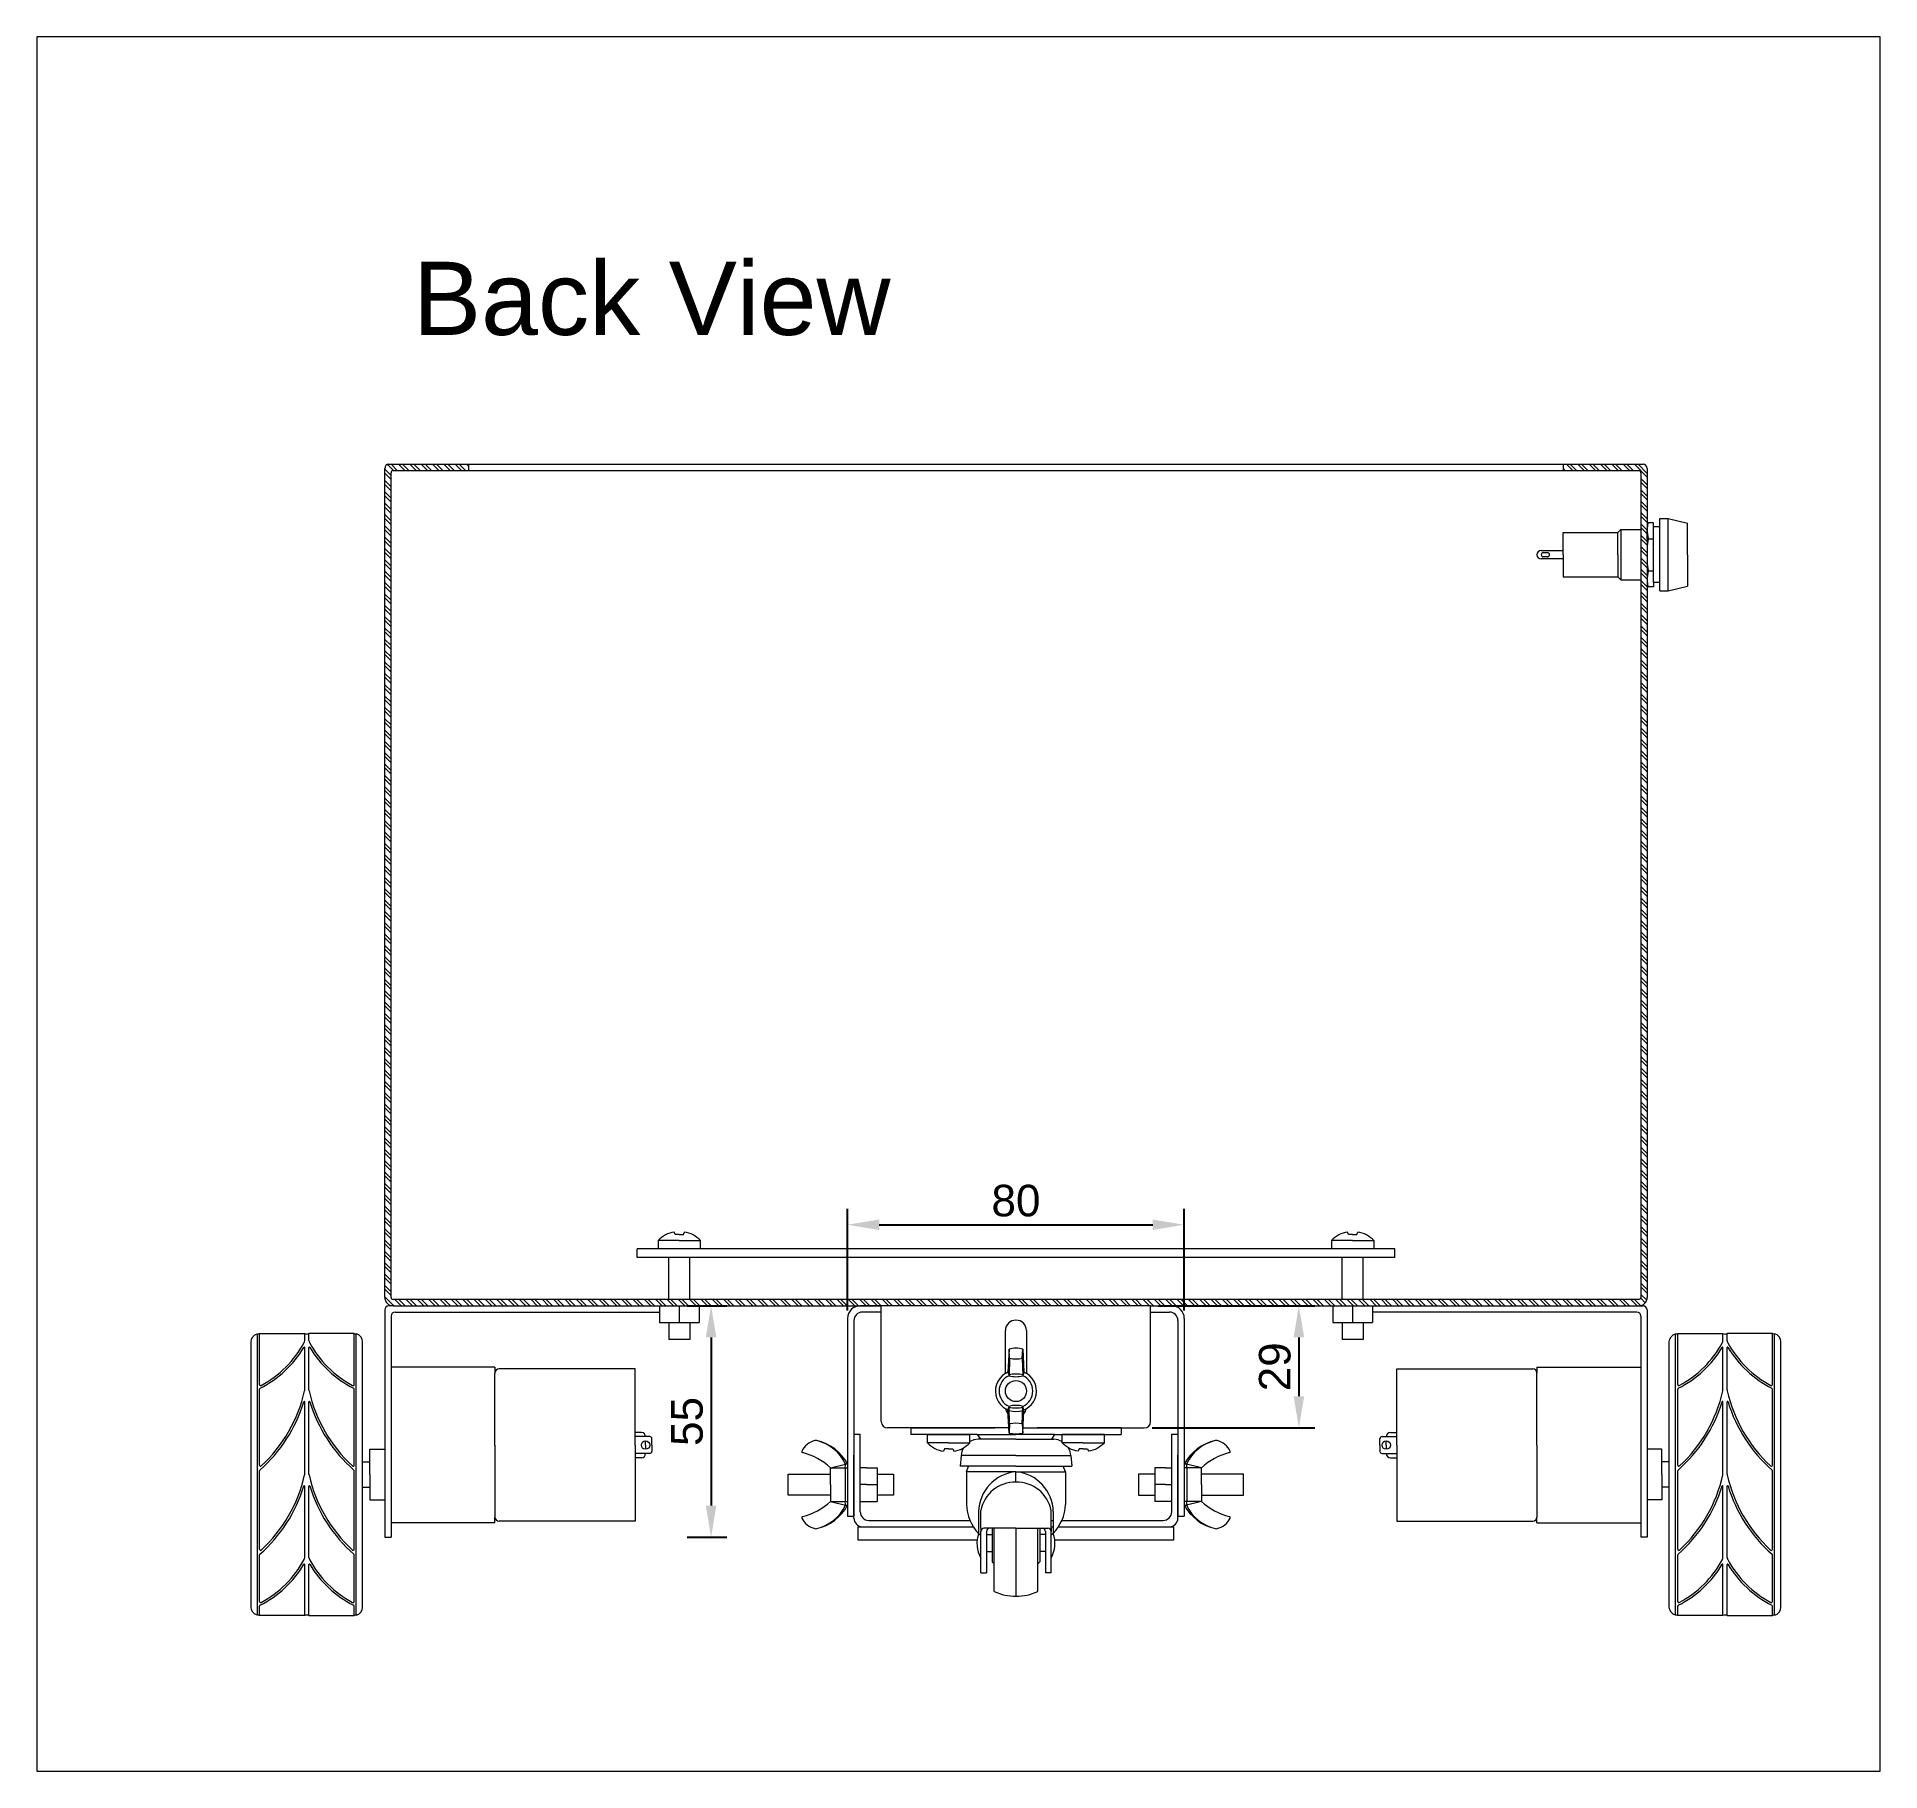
# Paper-space layout 'Layout4' of a CAD drawing. Header units: millimetres. Extents: x 42 to 260, y 7 to 213.
# The model-space entities are those that its viewports show. They can reach past a viewport. Long polylines and large blocks are cut down to what shows.
import ezdxf

# ---------------------------------------------------------------- set-up
doc = ezdxf.new("R2010")
doc.units = ezdxf.units.MM
doc.layers.get('0').update_dxf_attribs({"lineweight": 9})
doc.layers.add('Dimensions', color=30, linetype='Continuous', lineweight=13)
doc.styles.get("Standard").update_dxf_attribs({"font": 'arial.ttf'})
doc.dimstyles.new('ISO-25', dxfattribs={"dimscale": 3, "dimtxt": 2.5, "dimasz": 2.5, "dimexe": 1.25, "dimexo": 0.625, "dimtad": 1, "dimtxsty": 'Standard', "dimcen": 2.5, "dimadec": 0, "dimazin": 0, "dimtfac": 1, "dimtmove": 0, "dimatfit": 3, "dimfxl": 1, "dimarcsym": 0})

# ---------------------------------------------------------------- blocks, each defined once
blk = doc.blocks.new('Screw Head (Side)')
for p, q in [((-5, -2), (-5, 0)), ((-5, 0), (5, 0)), ((5, -1.34), (5, 0)), ((0, -2), (-5, -2)), ((-1, -3.47), (-1.2, -4)), ((0, -3.47), (-1, -3.47)), ((0, -2), (5, -2)), ((0, -3.47), (1, -3.47)), ((1, -3.47), (1.2, -4)), ((5, -2), (5, -1.34))]:
    blk.add_line(p, q)
for centre, start, end in [((-0.37, 2.19), 222.1439, 262.3949), ((0.37, 2.19), 277.6051, 317.8561)]:
    blk.add_arc(centre, 6.25, start, end)
blk = doc.blocks.new('Roda (Frente)')
for p, q in [((-25, 0), (-25, -1.54)), ((-25, 0), (-5, 0)), ((25, 0), (25, -1.54)), ((-9.18, -1.54), (-25, -1.54)), ((-9.18, -1.54), (0, -1.54)), ((-9.18, -1.54), (-8.41, -2.7)), ((0, -2.7), (-9.02, -2.7)), ((9.18, -1.54), (0, -1.54)), ((0, -2.7), (9.02, -2.7)), ((25, 0), (5, 0)), ((9.18, -1.54), (8.41, -2.7)), ((9.18, -1.54), (25, -1.54)), ((-13.02, -6.54), (-13.29, -9.08)), ((0, -6.54), (-13.02, -6.54)), ((0, -6.54), (13.02, -6.54)), ((13.02, -6.54), (13.29, -9.08)), ((0, -9.08), (-13.29, -9.08)), ((-11.75, -10.44), (-11.24, -9.08)), ((0, -10.44), (-11.75, -10.44)), ((-11.75, -10.44), (-11.75, -18.22)), ((0, -9.08), (13.29, -9.08)), ((0, -12.89), (0, -10.44)), ((0, -10.44), (11.75, -10.44)), ((11.75, -10.44), (11.24, -9.08)), ((11.75, -10.44), (11.75, -18.22)), ((-8.87, -19.91), (-8.87, -23.87)), ((-8.35, -23.87), (-8.35, -19.66)), ((8.35, -23.87), (8.35, -19.66)), ((8.87, -19.91), (8.87, -23.87)), ((-8.87, -23.87), (-8.87, -25.07)), ((-8.87, -25.07), (-8.35, -25.53)), ((-8.35, -23.87), (-8.35, -24.62)), ((-8.35, -34.46), (-8.35, -24.62)), ((-6.23, -23.87), (-7.6, -23.87)), ((-6.98, -24.62), (-6.98, -34.46)), ((-6.98, -25.31), (-5.64, -25.31)), ((-5.64, -23.87), (-6.23, -23.87)), ((0, -23.87), (-5.64, -23.87)), ((-5.64, -23.87), (-5.64, -31.87)), ((-5.19, -38.88), (-5.19, -23.87)), ((0, -23.87), (0, -40)), ((0, -23.87), (5.64, -23.87)), ((5.19, -38.88), (5.19, -23.87)), ((5.64, -23.87), (6.23, -23.87)), ((5.64, -23.87), (5.64, -31.87)), ((6.98, -25.31), (5.64, -25.31)), ((6.23, -23.87), (7.6, -23.87)), ((6.98, -24.62), (6.98, -34.46)), ((8.35, -23.87), (8.35, -24.62)), ((8.35, -34.46), (8.35, -24.62)), ((8.87, -25.07), (8.35, -25.53)), ((8.87, -23.87), (8.87, -25.07)), ((-6.98, -29.37), (-5.64, -29.37)), ((6.98, -29.37), (5.64, -29.37)), ((-8.35, -34.46), (-6.98, -34.46)), ((-5.64, -31.87), (-5.19, -32.29)), ((5.64, -31.87), (5.19, -32.29)), ((8.35, -34.46), (6.98, -34.46))]:
    blk.add_line(p, q)
for centre, radius, start, end in [((-8.9, -6.83), 4.13, 91.584, 120.5328), ((8.9, -6.83), 4.13, 59.4672, 88.416), ((-8.9, -6.83), 4.13, 149.5149, 175.9895), ((8.9, -6.83), 4.13, 4.0105, 30.4851), ((0.88, -20.15), 9.76, 95.1859, 178.5811), ((-0.19, -21.19), 8.3, 88.6743, 169.3585), ((-0.88, -20.15), 9.76, 1.4189, 84.8141), ((0.19, -21.19), 8.3, 10.6415, 91.3257), ((-1.29, -17.85), 10.47, 182.0322, 223.5877), ((1.29, -17.85), 10.47, 316.4123, 357.9678), ((-2.09, -27.44), 7.18, 160.7215, 209.3744), ((-7.6, -24.62), 0.75, 90, 180), ((-6.23, -24.62), 0.75, 90, 180), ((6.23, -24.62), 0.75, 0, 90), ((7.6, -24.62), 0.75, 0, 90), ((2.09, -27.44), 7.18, 330.6256, 19.2785), ((-0.06, -27.7), 12.3, 245.3471, 270.2989), ((0.06, -27.7), 12.3, 269.7011, 294.6529)]:
    blk.add_arc(centre, radius, start, end)
blk.add_blockref('Screw Head (Side)', (-16, -1.54))
at = {"xscale": -1}
blk.add_blockref('Screw Head (Side)', (16, -1.54), dxfattribs=at)
blk = doc.blocks.new('*D43')
at = {"layer": 'Defpoints', "color": 0, "transparency": 16777216}
for p in [(832, 650), (830.5, 620.98), (867.23, 620.98)]:
    blk.add_point(p, dxfattribs=at)
at = {"layer": 'Dimensions', "color": 0, "lineweight": -2, "transparency": 16777216}
for p, q in [((833.88, 650), (870.98, 650)), ((867.23, 642.5), (867.23, 628.48)), ((832.38, 620.98), (870.98, 620.98))]:
    blk.add_line(p, q, dxfattribs=at)
at = {"layer": 'Dimensions', "color": 0, "transparency": 16777216}
for points in [[(865.98, 642.5), (868.48, 642.5), (867.23, 650)], [(865.98, 628.48), (868.48, 628.48), (867.23, 620.98)]]:
    blk.add_solid(points, dxfattribs=at)
at = {"layer": 'Dimensions', "color": 0, "transparency": 16777216, "insert": (861.53, 635.49), "char_height": 7.5, "attachment_point": 5, "rotation": 90}
blk.add_mtext('29', dxfattribs=at)
blk = doc.blocks.new('*D66')
at = {"layer": 'Defpoints', "color": 0, "transparency": 16777216}
for p in [(720, 650), (720, 595), (727.55, 595)]:
    blk.add_point(p, dxfattribs=at)
at = {"layer": 'Dimensions', "color": 0, "lineweight": -2, "transparency": 16777216}
for p, q in [((721.88, 650), (731.3, 650)), ((727.55, 642.5), (727.55, 602.5)), ((721.88, 595), (731.3, 595))]:
    blk.add_line(p, q, dxfattribs=at)
at = {"layer": 'Dimensions', "color": 0, "transparency": 16777216}
for points in [[(726.3, 642.5), (728.8, 642.5), (727.55, 650)], [(726.3, 602.5), (728.8, 602.5), (727.55, 595)]]:
    blk.add_solid(points, dxfattribs=at)
at = {"layer": 'Dimensions', "color": 0, "transparency": 16777216, "insert": (721.86, 622.5), "char_height": 7.5, "attachment_point": 5, "rotation": 90}
blk.add_mtext('55', dxfattribs=at)
blk = doc.blocks.new('*D76')
at = {"layer": 'Defpoints', "color": 0, "transparency": 16777216}
for p in [(840, 669.26), (760, 647), (840, 647)]:
    blk.add_point(p, dxfattribs=at)
at = {"layer": 'Dimensions', "color": 0, "lineweight": -2, "transparency": 16777216}
for p, q in [((760, 648.88), (760, 673.01)), ((840, 648.88), (840, 673.01)), ((767.5, 669.26), (832.5, 669.26))]:
    blk.add_line(p, q, dxfattribs=at)
at = {"layer": 'Dimensions', "color": 0, "transparency": 16777216}
for points in [[(767.5, 670.51), (767.5, 668.01), (760, 669.26)], [(832.5, 670.51), (832.5, 668.01), (840, 669.26)]]:
    blk.add_solid(points, dxfattribs=at)
at = {"layer": 'Dimensions', "color": 0, "transparency": 16777216, "insert": (800, 674.96), "char_height": 7.5, "attachment_point": 5}
blk.add_mtext('80', dxfattribs=at)

msp = doc.modelspace()

# ---------------------------------------------------------------- hatches: boundary and pattern name
h = msp.add_hatch()
h.set_pattern_fill('ANSI32', color=256, scale=0.2, angle=90)
h.paths.add_polyline_path([(948.5, 652, -0.4142136), (948, 651.5), (652, 651.5, -0.4142136), (651.5, 652), (651.5, 848, -0.4142136), (652, 848.5), (670, 848.5), (670, 850), (651, 850, 0.4142136), (650, 849), (650, 652, 0.4142136), (652, 650), (768, 650), (832, 650), (948, 650, 0.4142136), (950, 652), (950, 849, 0.4142136), (949, 850), (930, 850), (930, 848.5), (948, 848.5, -0.4142136), (948.5, 848)])

# ---------------------------------------------------------------- linework, layer by layer
for p, q in [((651, 850), (949, 850)), ((670, 848.5), (670, 850)), ((930, 850), (930, 848.5)), ((650, 652), (650, 849)), ((651.5, 652), (651.5, 848)), ((652, 848.5), (948, 848.5)), ((948.5, 848), (948.5, 652)), ((950, 849), (950, 652)), ((953, 819.9), (953, 837.1)), ((953, 837.1), (955, 837.1)), ((955, 837.1), (959.6, 836)), ((955, 819.9), (955, 837.1)), ((930, 828.5), (930, 833.75)), ((930, 833.75), (943, 833.75)), ((943, 833.75), (943.75, 834.5)), ((943, 828.5), (943, 833.75)), ((943.75, 834.5), (948.5, 834.5)), ((943.75, 834.5), (943.75, 822.5)), ((950, 832.3), (950, 834.5)), ((950, 832.3), (950, 828.5)), ((950, 832.3), (951.5, 832.3)), ((951.5, 836.1), (950.356, 836.1)), ((951.5, 835.1), (951.5, 836.1)), ((953, 835.1), (951.5, 835.1)), ((951.5, 821.9), (951.5, 835.1)), ((959.6, 828.5), (959.6, 836)), ((923.8, 828.5), (923.8, 828.5)), ((923.8, 828.5), (923.8, 828.5)), ((924.8, 829.5), (930, 829.5)), ((924.8, 828.5), (924.8, 828.5)), ((924.8, 828.5), (924.8, 828.5)), ((925.3, 829), (926.3, 829)), ((926.3, 828), (925.3, 828)), ((926.8, 828.5), (926.8, 828.5)), ((930, 828.5), (930, 823.25)), ((943, 828.5), (943, 823.25)), ((950, 828.5), (950, 824.7)), ((959.6, 828.5), (959.6, 821)), ((930, 827.5), (924.8, 827.5)), ((950, 824.7), (951.5, 824.7)), ((950, 824.7), (950, 822.5)), ((930, 823.25), (943, 823.25)), ((943, 823.25), (943.75, 822.5)), ((943.75, 822.5), (948.5, 822.5)), ((951.5, 820.9), (950.356, 820.9)), ((953, 821.9), (951.5, 821.9)), ((951.5, 821.9), (951.5, 820.9)), ((953, 819.9), (955, 819.9)), ((955, 819.9), (959.6, 821)), ((710, 661.5), (710, 663.5)), ((890, 663.5), (710, 663.5)), ((890, 661.5), (710, 661.5)), ((717.5, 651.5), (717.5, 661.5)), ((722.5, 651.5), (722.5, 661.5)), ((877.5, 651.5), (877.5, 661.5)), ((882.5, 651.5), (882.5, 661.5)), ((890, 661.5), (890, 663.5)), ((650, 649), (650, 595)), ((652, 650), (651, 650)), ((948, 651.5), (652, 651.5)), ((652, 650), (768, 650)), ((652.5, 648.5), (715.3, 648.5)), ((715.3, 650), (715.3, 646)), ((720, 650), (720, 648.55)), ((720, 648.55), (720, 646)), ((724.7, 650), (724.7, 646)), ((832, 650), (763, 650)), ((768, 648.5), (763.5, 648.5)), ((768, 622.477), (768, 650)), ((832, 622.477), (832, 650)), ((832, 650), (948, 650)), ((832, 648.5), (836.5, 648.5)), ((875.3, 650), (875.3, 646)), ((880, 650), (880, 648.55)), ((880, 648.55), (880, 646)), ((884.7, 650), (884.7, 646)), ((947.5, 648.5), (884.7, 648.5)), ((948, 650), (949, 650)), ((950, 649), (950, 595)), ((651.5, 647.5), (651.5, 595)), ((715.3, 646), (724.7, 646)), ((717.5, 646), (717.5, 645.5)), ((717.5, 645.5), (717.5, 642)), ((722.5, 646), (722.5, 645.5)), ((722.5, 645.5), (722.5, 642)), ((760, 647), (760, 600)), ((761.5, 646.5), (761.5, 600)), ((797.5, 633.989), (797.5, 644.092)), ((802.5, 644.092), (802.5, 633.989)), ((838.5, 646.5), (838.5, 600)), ((840, 647), (840, 600)), ((875.3, 646), (884.7, 646)), ((877.5, 646), (877.5, 645.5)), ((877.5, 645.5), (877.5, 642)), ((882.5, 646), (882.5, 645.5)), ((882.5, 645.5), (882.5, 642)), ((948.5, 647.5), (948.5, 595)), ((619.75, 576.459), (619.75, 643.332)), ((620.25, 631.294), (620.25, 643.396)), ((631, 641.716), (631, 643.396)), ((631, 630.006), (631, 640.067)), ((632, 641.716), (632, 643.396)), ((632, 630.006), (632, 640.067)), ((642.75, 631.294), (642.75, 643.396)), ((643.25, 576.459), (643.25, 643.332)), ((722.5, 642), (717.5, 642)), ((798.391, 639.723), (798.106, 634.232)), ((798.5, 637.562), (798.391, 639.723)), ((801.5, 637.562), (801.609, 639.723)), ((801.609, 639.723), (801.894, 634.232)), ((882.5, 642), (877.5, 642)), ((956.75, 576.459), (956.75, 643.332)), ((957.25, 631.294), (957.25, 643.396)), ((968, 641.716), (968, 643.396)), ((968, 630.006), (968, 640.067)), ((969, 641.716), (969, 643.396)), ((969, 630.006), (969, 640.067)), ((979.75, 631.294), (979.75, 643.396)), ((980.25, 576.459), (980.25, 643.332)), ((676.2, 635.396), (651.5, 635.396)), ((676.2, 635.396), (676.2, 633.996)), ((798.5, 637.562), (798.366, 633.387)), ((801.5, 637.562), (801.634, 633.387)), ((923.8, 635.396), (948.5, 635.396)), ((923.8, 635.396), (923.8, 633.996)), ((676.2, 616.896), (676.2, 633.996)), ((709.5, 634.996), (677.2, 634.996)), ((709.5, 616.896), (709.5, 634.996)), ((797.5, 633.989), (797.5, 633.926)), ((798.106, 634.232), (798.366, 633.387)), ((801.894, 634.232), (801.634, 633.387)), ((802.5, 633.926), (802.5, 633.989)), ((890.5, 616.896), (890.5, 634.996)), ((890.5, 634.996), (922.8, 634.996)), ((923.8, 616.896), (923.8, 633.996)), ((620.25, 612.116), (620.25, 630.166)), ((631, 610.006), (631, 627.153)), ((632, 610.006), (632, 627.153)), ((642.75, 612.116), (642.75, 630.166)), ((957.25, 612.116), (957.25, 630.166)), ((968, 610.006), (968, 627.153)), ((969, 610.006), (969, 627.153)), ((979.75, 612.116), (979.75, 630.166)), ((798.106, 625.24), (798.366, 626.085)), ((798.391, 619.75), (798.106, 625.24)), ((798.5, 621.91), (798.366, 626.085)), ((801.5, 621.91), (801.634, 626.085)), ((801.609, 619.75), (801.894, 625.24)), ((801.894, 625.24), (801.634, 626.085)), ((711, 619.896), (709.5, 619.896)), ((713, 618.896), (709.5, 618.896)), ((712, 616.896), (712, 617.896)), ((713.5, 616.896), (713.5, 618.396)), ((761.5, 619.5), (763, 619.5)), ((763, 601), (763, 619.5)), ((798.328, 620.977), (769.5, 620.977)), ((798.5, 621.91), (798.391, 619.75)), ((801.5, 621.91), (801.609, 619.75)), ((801.672, 620.977), (830.5, 620.977)), ((837, 601), (837, 619.5)), ((837, 619.5), (838.5, 619.5)), ((886.5, 616.896), (886.5, 618.396)), ((887, 618.896), (890.5, 618.896)), ((888, 616.896), (888, 617.896)), ((889, 619.896), (890.5, 619.896)), ((646.5, 609.896), (646.5, 615.896)), ((646.5, 615.896), (650, 615.896)), ((676.2, 616.896), (676.2, 599.796)), ((709.5, 616.896), (709.5, 598.796)), ((713, 614.896), (709.5, 614.896)), ((711, 613.896), (709.5, 613.896)), ((712, 616.896), (712, 615.896)), ((713.5, 616.896), (713.5, 615.396)), ((761.5, 599.5), (761.5, 614.5)), ((838.5, 599.5), (838.5, 614.5)), ((886.5, 616.896), (886.5, 615.396)), ((887, 614.896), (890.5, 614.896)), ((888, 616.896), (888, 615.896)), ((889, 613.896), (890.5, 613.896)), ((890.5, 616.896), (890.5, 598.796)), ((923.8, 616.896), (923.8, 599.796)), ((953.5, 615.896), (950, 615.896)), ((950, 615.896), (950, 603.896)), ((953.5, 609.896), (953.5, 615.896)), ((620.25, 592.116), (620.25, 610.772)), ((642.75, 592.116), (642.75, 610.772)), ((644.75, 612.896), (646.5, 612.896)), ((646.5, 609.896), (646.5, 603.896)), ((745.9, 605), (745.9, 610)), ((745.9, 610), (755.9, 610)), ((755.9, 611.5), (759.504, 612.379)), ((755.9, 610), (755.9, 611.5)), ((755.9, 611.5), (760, 611.5)), ((755.9, 607.5), (755.9, 610)), ((759.377, 611.5), (759.377, 610)), ((759.377, 610), (759.377, 605)), ((764.5, 611.5), (763, 611.5)), ((764.5, 611.5), (767, 611.5)), ((767, 611.5), (767, 603.5)), ((767, 610), (770.9, 610)), ((770.9, 610), (770.9, 605)), ((833, 610), (829.1, 610)), ((829.1, 610), (829.1, 605)), ((833, 611.5), (833, 603.5)), ((835.5, 611.5), (833, 611.5)), ((835.5, 611.5), (837, 611.5)), ((840, 612.349), (840, 602.651)), ((844.1, 611.5), (840, 611.5)), ((844.1, 611.5), (840.496, 612.379)), ((840.623, 611.5), (840.623, 610)), ((840.623, 610), (840.623, 605)), ((844.1, 610), (844.1, 611.5)), ((844.1, 607.5), (844.1, 610)), ((854.1, 610), (844.1, 610)), ((854.1, 605), (854.1, 610)), ((955.25, 612.896), (953.5, 612.896)), ((953.5, 609.896), (953.5, 603.896)), ((957.25, 592.116), (957.25, 610.772)), ((979.75, 592.116), (979.75, 610.772)), ((631, 590.148), (631, 607.153)), ((632, 590.148), (632, 607.153)), ((644.75, 606.896), (646.5, 606.896)), ((755.9, 605), (745.9, 605)), ((755.9, 607.5), (755.9, 605)), ((755.9, 605), (755.9, 603.5)), ((759.377, 605), (759.377, 603.5)), ((764.5, 607.5), (763, 607.5)), ((764.5, 607.5), (767, 607.5)), ((770.9, 605), (767, 605)), ((829.1, 605), (833, 605)), ((835.5, 607.5), (833, 607.5)), ((835.5, 607.5), (837, 607.5)), ((840.623, 605), (840.623, 603.5)), ((844.1, 607.5), (844.1, 605)), ((844.1, 605), (844.1, 603.5)), ((844.1, 605), (854.1, 605)), ((955.25, 606.896), (953.5, 606.896)), ((968, 590.148), (968, 607.153)), ((969, 590.148), (969, 607.153)), ((646.5, 603.896), (650, 603.896)), ((755.9, 603.5), (759.504, 602.621)), ((755.9, 603.5), (760, 603.5)), ((763, 603.5), (764.5, 603.5)), ((764.5, 603.5), (767, 603.5)), ((835.5, 603.5), (833, 603.5)), ((837, 603.5), (835.5, 603.5)), ((844.1, 603.5), (840, 603.5)), ((844.1, 603.5), (840.496, 602.621)), ((953.5, 603.896), (950, 603.896)), ((676.2, 598.396), (651.5, 598.396)), ((676.2, 598.396), (676.2, 599.796)), ((709.5, 598.796), (677.2, 598.796)), ((760, 600), (761.5, 600)), ((763.5, 597.5), (789.88, 597.5)), ((765, 599), (789.088, 599)), ((808.351, 599), (808.872, 599)), ((808.351, 597.5), (808.872, 597.5)), ((810.12, 597.5), (836.5, 597.5)), ((810.912, 599), (835, 599)), ((838.5, 600), (840, 600)), ((890.5, 598.796), (922.8, 598.796)), ((923.8, 598.396), (923.8, 599.796)), ((923.8, 598.396), (948.5, 598.396)), ((650, 595), (651.5, 595)), ((950, 595), (948.5, 595)), ((620.25, 579.726), (620.25, 590.772)), ((631, 576.396), (631, 588.499)), ((632, 576.396), (632, 588.499)), ((642.75, 579.726), (642.75, 590.772)), ((957.25, 579.726), (957.25, 590.772)), ((968, 576.396), (968, 588.499)), ((969, 576.396), (969, 588.499)), ((979.75, 579.726), (979.75, 590.772)), ((620.25, 576.396), (620.25, 578.599)), ((642.75, 576.396), (642.75, 578.599)), ((957.25, 576.396), (957.25, 578.599)), ((979.75, 576.396), (979.75, 578.599))]:
    msp.add_line(p, q)
for points in [[(619.75, 576.459, -0.3419987), (618.25, 578.396), (618.25, 641.396, -0.3419987), (619.75, 643.332, -0.3419987)], [(643.25, 576.459, 0.3419987), (644.75, 578.396), (644.75, 641.396, 0.3419987), (643.25, 643.332, 0.3419987)], [(956.75, 576.459, -0.3419987), (955.25, 578.396), (955.25, 641.396, -0.3419987), (956.75, 643.332, -0.3419987)], [(980.25, 576.459, 0.3419987), (981.75, 578.396), (981.75, 641.396, 0.3419987), (980.25, 643.332, 0.3419987)]]:
    msp.add_lwpolyline(points, format="xyb")
for points in [[(620.25, 643.396), (631, 643.396)], [(642.75, 643.396), (632, 643.396)], [(957.25, 643.396), (968, 643.396)], [(979.75, 643.396), (969, 643.396)], [(790.769, 594.325), (762.535, 594.325), (762.535, 597.5), (789.88, 597.5)], [(808.351, 597.5), (808.872, 597.5)], [(810.12, 597.5), (837.465, 597.5), (837.465, 594.325), (809.231, 594.325)], [(631, 576.396), (620.25, 576.396)], [(632, 576.396), (642.75, 576.396)], [(968, 576.396), (957.25, 576.396)], [(969, 576.396), (979.75, 576.396)]]:
    msp.add_lwpolyline(points)
for centre, radius in [((800, 629.736), 2.5), ((712, 616.896), 1), ((888, 616.896), 1)]:
    msp.add_circle(centre, radius)
for centre, radius, start, end in [((651, 849), 1, 90, 180), ((949, 849), 1, 0, 90), ((652, 848), 0.5, 90, 180), ((948, 848), 0.5, 0, 90), ((956.047, 834.557), 6.047, 166.71769, 180.53687), ((962.252, 834.514), 12.252, 180.06456, 190.41002), ((962.252, 830.086), 12.252, 169.58998, 179.93544), ((950.356, 835.9), 0.2, 90, 166.71769), ((924.8, 828.5), 1, 90, 180), ((924.8, 828.5), 1, 180, 270), ((925.3, 828.5), 0.5, 90, 180), ((925.3, 828.5), 0.5, 180, 270), ((926.3, 828.5), 0.5, 0, 90), ((926.3, 828.5), 0.5, 270, 0), ((962.252, 826.914), 12.252, 180.06456, 190.41002), ((962.252, 822.486), 12.252, 169.58998, 179.93544), ((956.086, 822.448), 6.087, 179.51318, 193.24097), ((950.356, 821.1), 0.2, 193.24097, 270), ((652, 652), 2, 180, 270), ((651, 649), 1, 90, 180), ((652, 652), 0.5, 180, 270), ((652.5, 647.5), 1, 90, 180), ((763, 647), 3, 90, 180), ((763.5, 646.5), 2, 90, 180), ((836.5, 646.5), 2, 0, 90), ((837, 647), 3, 0, 90), ((947.5, 647.5), 1, 0, 90), ((948, 652), 0.5, 270, 0), ((948, 652), 2, 270, 0), ((949, 649), 1, 0, 90), ((800, 644.092), 2.5, 0, 180), ((619.88, 644.305), 0.982, 262.36442, 292.11309), ((608.752, 653.312), 25.707, 296.91135, 329.11938), ((608.752, 653.312), 25.207, 298.08281, 331.37645), ((630.9, 640.067), 0.1, 0, 149.11938), ((630, 641.716), 1, 331.37645, 0), ((631.5, 644.47), 1.185, 245.0453, 294.9547), ((633, 641.716), 1, 180, 208.62355), ((632.1, 640.067), 0.1, 30.88062, 180), ((654.248, 653.312), 25.207, 208.62355, 241.91719), ((654.248, 653.312), 25.707, 210.88062, 243.08865), ((643.12, 644.305), 0.982, 247.88691, 277.63558), ((800, 632.912), 6.998, 76.71204, 103.28796), ((956.88, 644.305), 0.982, 262.36442, 292.11309), ((945.752, 653.312), 25.707, 296.91135, 329.11938), ((945.752, 653.312), 25.207, 298.08281, 331.37645), ((967.9, 640.067), 0.1, 0, 149.11938), ((967, 641.716), 1, 331.37645, 0), ((968.5, 644.47), 1.185, 245.0453, 294.9547), ((970, 641.716), 1, 180, 208.62355), ((969.1, 640.067), 0.1, 30.88062, 180), ((991.248, 653.312), 25.207, 208.62355, 241.91719), ((991.248, 653.312), 25.707, 210.88062, 243.08865), ((980.12, 644.305), 0.982, 247.88691, 277.63558), ((800, 629.736), 7.953, 100.87101, 100.87463), ((800, 644.424), 7.039, 257.69614, 282.30386), ((800, 629.736), 7.953, 79.12537, 79.12899), ((620.5, 631.294), 0.25, 180, 298.08281), ((642.5, 631.294), 0.25, 241.91719, 0), ((677.2, 633.996), 1, 90, 180), ((800, 629.736), 4.879, 112.84661, 67.15339), ((800, 629.736), 4, 114.11814, 245.88186), ((799.978, 639.003), 5.855, 254.00988, 286.43244), ((800, 624.87), 8.891, 79.47559, 100.51871), ((800, 629.736), 4, 294.11814, 65.88186), ((922.8, 633.996), 1, 0, 90), ((957.5, 631.294), 0.25, 180, 298.08281), ((979.5, 631.294), 0.25, 241.91719, 0), ((620.5, 630.166), 0.25, 116.91135, 180), ((597.16, 637.405), 35.163, 311.22937, 343.09903), ((597.16, 637.405), 34.663, 312.70527, 347.30411), ((630.9, 627.153), 0.1, 0, 163.09903), ((630, 630.006), 1, 347.30411, 0), ((633, 630.006), 1, 180, 192.69589), ((632.1, 627.153), 0.1, 16.90097, 180), ((665.84, 637.405), 34.663, 192.69589, 227.29473), ((665.84, 637.405), 35.163, 196.90097, 228.77063), ((642.5, 630.166), 0.25, 0, 63.08865), ((957.5, 630.166), 0.25, 116.91135, 180), ((934.16, 637.405), 35.163, 311.22937, 343.09903), ((934.16, 637.405), 34.663, 312.70527, 347.30411), ((967.9, 627.153), 0.1, 0, 163.09903), ((967, 630.006), 1, 347.30411, 0), ((970, 630.006), 1, 180, 192.69589), ((969.1, 627.153), 0.1, 16.90097, 180), ((1002.84, 637.405), 34.663, 192.69589, 227.29473), ((1002.84, 637.405), 35.163, 196.90097, 228.77063), ((979.5, 630.166), 0.25, 0, 63.08865), ((769.5, 622.477), 1.5, 180, 270), ((800, 625.989), 2.5, 190.8017, 222.42021), ((799.978, 620.469), 5.855, 73.56756, 105.99012), ((800, 634.602), 8.891, 259.48129, 280.52441), ((800, 615.048), 7.039, 77.69614, 102.30386), ((800, 625.989), 2.5, 317.57979, 349.1983), ((830.5, 622.477), 1.5, 270, 0), ((711, 618.896), 1, 0, 90), ((713, 618.396), 0.5, 0, 90), ((753.172, 613.6), 4.459, 102.42461, 155.44459), ((752.428, 616.979), 1, 76.60648, 102.42461), ((752.435, 616.98), 1, 77.5244, 102.30535), ((750.277, 607.226), 10.99, 27.7816, 77.5244), ((750.307, 608.073), 10.155, 25.08976, 76.60648), ((800, 626.561), 6.998, 256.71204, 283.28796), ((800, 629.736), 7.953, 259.12537, 259.12899), ((800, 629.736), 7.953, 280.87101, 280.87463), ((849.723, 607.226), 10.99, 102.4756, 152.2184), ((849.693, 608.073), 10.155, 103.39352, 154.91024), ((847.572, 616.979), 1, 77.57539, 103.39352), ((847.565, 616.98), 1, 77.69465, 102.4756), ((846.828, 613.6), 4.459, 24.55541, 77.57539), ((887, 618.396), 0.5, 90, 180), ((889, 618.896), 1, 90, 180), ((711, 614.896), 1, 270, 0), ((713, 615.396), 0.5, 270, 0), ((749.344, 615.35), 0.25, 155.44459, 255.99437), ((745.663, 600.592), 14.959, 46.81562, 75.99437), ((854.337, 600.592), 14.959, 104.00563, 133.18438), ((850.656, 615.35), 0.25, 284.00563, 24.55541), ((887, 615.396), 0.5, 180, 270), ((889, 614.896), 1, 180, 270), ((620.5, 612.116), 0.25, 180, 312.70527), ((620.5, 610.772), 0.25, 131.22937, 180), ((597.16, 617.405), 34.663, 312.70527, 347.30411), ((630, 610.006), 1, 347.30411, 0), ((633, 610.006), 1, 180, 192.69589), ((665.84, 617.405), 34.663, 192.69589, 227.29473), ((642.5, 612.116), 0.25, 227.29473, 360), ((642.5, 610.772), 0.25, 0, 48.77063), ((761.424, 611.653), 2.053, 159.29873, 184.28206), ((759.668, 610.998), 1.39, 76.19958, 96.79374), ((840.332, 610.998), 1.39, 83.20626, 103.80042), ((838.576, 611.653), 2.053, 355.71794, 20.70127), ((957.5, 612.116), 0.25, 180, 312.70527), ((957.5, 610.772), 0.25, 131.22937, 180), ((934.16, 617.405), 34.663, 312.70527, 347.30411), ((967, 610.006), 1, 347.30411, 0), ((970, 610.006), 1, 180, 192.69589), ((1002.84, 617.405), 34.663, 192.69589, 227.29473), ((979.5, 612.116), 0.25, 227.29473, 360), ((979.5, 610.772), 0.25, 0, 48.77063), ((597.16, 617.405), 35.163, 311.22937, 343.09903), ((630.9, 607.153), 0.1, 0, 163.09903), ((632.1, 607.153), 0.1, 16.90097, 180), ((665.84, 617.405), 35.163, 196.90097, 228.77063), ((934.16, 617.405), 35.163, 311.22937, 343.09903), ((967.9, 607.153), 0.1, 0, 163.09903), ((969.1, 607.153), 0.1, 16.90097, 180), ((1002.84, 617.405), 35.163, 196.90097, 228.77063), ((745.663, 614.408), 14.959, 284.00563, 313.18438), ((750.277, 607.774), 10.99, 282.4756, 332.2184), ((750.307, 606.927), 10.155, 283.39352, 334.91024), ((761.424, 603.347), 2.053, 175.71794, 200.70127), ((759.668, 604.002), 1.39, 263.20626, 283.80042), ((765, 601), 2, 180, 270), ((835, 601), 2, 270, 0), ((840.332, 604.002), 1.39, 256.19958, 276.79374), ((849.723, 607.774), 10.99, 207.7816, 257.5244), ((838.576, 603.347), 2.053, 339.29873, 4.28206), ((849.693, 606.927), 10.155, 205.08976, 256.60648), ((854.337, 614.408), 14.959, 226.81562, 255.99437), ((677.2, 599.796), 1, 180, 270), ((749.344, 599.65), 0.25, 104.00563, 204.55541), ((753.172, 601.4), 4.459, 204.55541, 257.57539), ((752.428, 598.021), 1, 257.57539, 283.39352), ((752.435, 598.02), 1, 257.69465, 282.4756), ((763.5, 599.5), 2, 180, 270), ((836.5, 599.5), 2, 270, 0), ((847.572, 598.021), 1, 256.60648, 282.42461), ((847.565, 598.02), 1, 257.5244, 282.30535), ((846.828, 601.4), 4.459, 282.42461, 335.44459), ((850.656, 599.65), 0.25, 335.44459, 75.99437), ((922.8, 599.796), 1, 270, 0), ((620.5, 592.116), 0.25, 180, 312.70527), ((642.5, 592.116), 0.25, 227.29473, 0), ((957.5, 592.116), 0.25, 180, 312.70527), ((979.5, 592.116), 0.25, 227.29473, 0), ((620.5, 590.772), 0.25, 131.22937, 180), ((608.752, 601.745), 25.707, 296.91135, 329.11938), ((608.752, 601.745), 25.207, 298.08281, 331.37645), ((630.9, 588.499), 0.1, 0, 149.11938), ((630, 590.148), 1, 331.37645, 0), ((633, 590.148), 1, 180, 208.62355), ((632.1, 588.499), 0.1, 30.88062, 180), ((654.248, 601.745), 25.207, 208.62355, 241.91719), ((654.248, 601.745), 25.707, 210.88062, 243.08865), ((642.5, 590.772), 0.25, 0, 48.77063), ((957.5, 590.772), 0.25, 131.22937, 180), ((945.752, 601.745), 25.707, 296.91135, 329.11938), ((945.752, 601.745), 25.207, 298.08281, 331.37645), ((967.9, 588.499), 0.1, 0, 149.11938), ((967, 590.148), 1, 331.37645, 0), ((970, 590.148), 1, 180, 208.62355), ((969.1, 588.499), 0.1, 30.88062, 180), ((991.248, 601.745), 25.207, 208.62355, 241.91719), ((991.248, 601.745), 25.707, 210.88062, 243.08865), ((979.5, 590.772), 0.25, 0, 48.77063), ((620.5, 579.726), 0.25, 180, 298.08281), ((620.5, 578.599), 0.25, 116.91135, 180), ((642.5, 579.726), 0.25, 241.91719, 0), ((642.5, 578.599), 0.25, 360, 63.08865), ((957.5, 579.726), 0.25, 180, 298.08281), ((957.5, 578.599), 0.25, 116.91135, 180), ((979.5, 579.726), 0.25, 241.91719, 0), ((979.5, 578.599), 0.25, 360, 63.08865), ((619.88, 575.486), 0.982, 67.88691, 97.63558), ((631.5, 575.321), 1.185, 65.0453, 114.9547), ((643.12, 575.486), 0.982, 82.36442, 112.11309), ((956.88, 575.486), 0.982, 67.88691, 97.63558), ((968.5, 575.321), 1.185, 65.0453, 114.9547), ((980.12, 575.486), 0.982, 82.36442, 112.11309)]:
    msp.add_arc(centre, radius, start, end)

# ---------------------------------------------------------------- block references
at = {"rotation": 180}
for p in [(720, 663.5), (880, 663.5)]:
    msp.add_blockref('Screw Head (Side)', p, dxfattribs=at)
msp.add_blockref('Roda (Frente)', (800, 620.977))

# ---------------------------------------------------------------- texts
msp.add_text('Back View', height=17.4024).set_placement((656.688, 880.743))

# ---------------------------------------------------------------- dimensions: what is measured, and where the dimension line sits
at = {"layer": 'Dimensions'}
dim = msp.add_linear_dim(base=(840, 669.256), p1=(760, 647), p2=(840, 647), dimstyle='ISO-25', dxfattribs=at)
dim.commit()
dim.dimension.update_dxf_attribs({"geometry": '*D76', "text_midpoint": (800, 674.96)})
dim = msp.add_linear_dim(base=(727.554, 595), p1=(720, 650), p2=(720, 595), angle=90, dimstyle='ISO-25', dxfattribs=at)
dim.commit()
dim.dimension.update_dxf_attribs({"geometry": '*D66', "text_midpoint": (721.865, 622.5)})
dim = msp.add_linear_dim(base=(867.233, 620.977), p1=(832, 650), p2=(830.5, 620.977), angle=90, text='29', dimstyle='ISO-25', dxfattribs=at)
dim.commit()
dim.dimension.update_dxf_attribs({"geometry": '*D43', "text_midpoint": (861.529, 635.489)})

psp = doc.layouts.new('Layout4')

# ---------------------------------------------------------------- viewports
at = {"layer": '0', "view_target_point": (759.25, 669.06)}
psp.add_viewport(center=(151.18, 110.3), size=(218.49, 205.6211), view_center_point=(27.097, 76.436), view_height=412.19564, dxfattribs=at)

doc.saveas('drawing.dxf')
